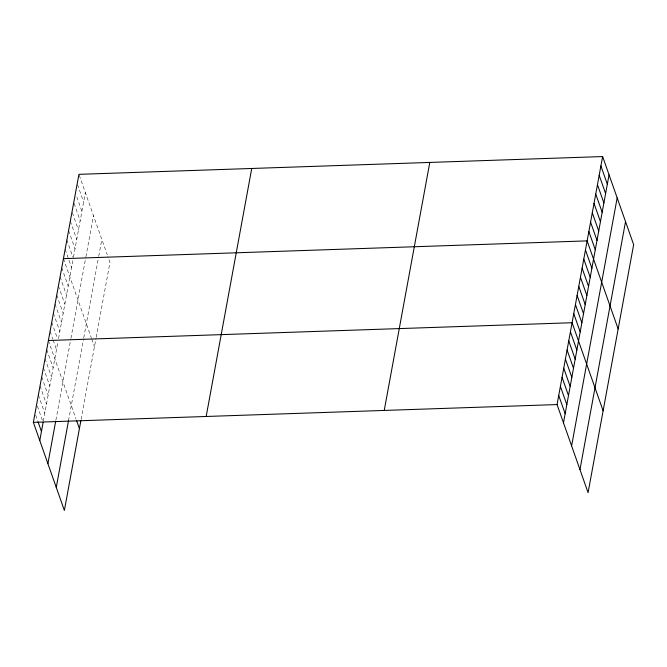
<?xml version="1.0" encoding="UTF-8"?>
<svg xmlns="http://www.w3.org/2000/svg" width="667" height="667" viewBox="0 0 667 667"><rect width="100%" height="100%" fill="white"/><g stroke="black" fill="none" stroke-linecap="round" stroke-linejoin="round"><path stroke-width="0.5" stroke-dasharray="3.33 2.5" d="M43.305 421.402L57.979 341.579M58.529 338.553L73.128 259.113M73.47 257.245L85.351 192.596M55.878 420.202L70.735 339.37M70.919 338.361L85.718 257.804M85.893 256.87L93.472 215.641M68.509 420.71L83.55 338.869M83.734 337.852L98.391 258.129M98.733 256.253L101.834 239.386M81.082 419.501L95.998 338.327M96.173 337.385L109.947 262.431L107.921 256.67M79.265 175.296L107.245 254.752M77.539 184.667L83.633 201.968M76.83 196.915L81.908 211.331M74.095 203.402L80.19 220.702M72.378 212.773L78.464 230.073M70.318 221.186L76.747 239.445M68.593 230.549L75.021 248.808M66.875 239.92L72.961 257.22M65.149 249.291L71.577 267.55M63.432 258.663L91.412 338.111M91.746 339.078L94.456 346.757M61.756 267.75L68.184 286.01M60.088 276.847L66.517 295.106M58.413 285.943L64.841 304.194M56.745 295.031L63.173 313.29M55.069 304.127L61.506 322.386M53.402 313.223L59.83 331.482M51.734 322.311L57.487 338.653M50.058 331.407L52.768 339.094M53.102 340.053L56.487 349.666M48.391 340.503L76.03 418.993M46.715 349.591L53.152 367.851M45.048 358.688L51.476 376.947M43.38 367.784L49.808 386.043M41.704 376.872L48.132 395.131M40.037 385.968L46.465 404.227M38.361 395.064L44.789 413.323M37.369 406.078L42.78 421.452M35.701 415.174L37.727 420.935"/><path stroke-width="1" d="M80.899 420.518L64.374 510.438L33.35 422.344L78.923 174.337L602.626 156.562L633.65 244.656L588.077 492.663L557.053 404.569L602.626 156.562M39.778 440.604L43.122 422.411M47.899 463.648L55.694 421.21M56.261 487.394L68.509 420.71M206.17 416.475L251.742 168.468M384.234 410.43L429.806 162.423M563.482 422.828L609.054 174.821M571.602 445.873L617.175 197.866M579.965 469.618L625.538 221.611M63.432 258.663L587.135 240.879L618.159 328.981M48.391 340.503L572.094 322.728L603.118 410.822M33.35 422.344L557.053 404.569M600.9 165.933L607.337 184.192M599.183 175.296L605.611 193.555M597.457 184.667L603.893 202.926M595.739 194.039L602.168 212.298M594.022 203.41L600.45 221.661M592.296 212.773L598.724 231.032M590.578 222.144L597.007 240.403M588.853 231.516L595.281 249.775M585.459 249.975L591.887 268.234M583.792 259.071L590.22 277.33M582.116 268.159L588.544 286.418M580.448 277.255L586.877 295.514M578.773 286.351L585.209 304.611M577.105 295.439L583.533 313.698M575.438 304.536L581.866 322.795M573.762 313.632L580.19 331.891M570.418 331.816L576.855 350.075M568.751 340.912L575.179 359.171M567.083 350.008L573.512 368.259M565.408 359.096L571.836 377.355M563.74 368.192L570.168 386.451M562.064 377.289L568.492 395.539M560.397 386.376L566.825 404.636M558.721 395.473L565.157 413.732M76.705 420.919L79.415 428.598M38.069 421.894L41.454 431.507"/></g></svg>
